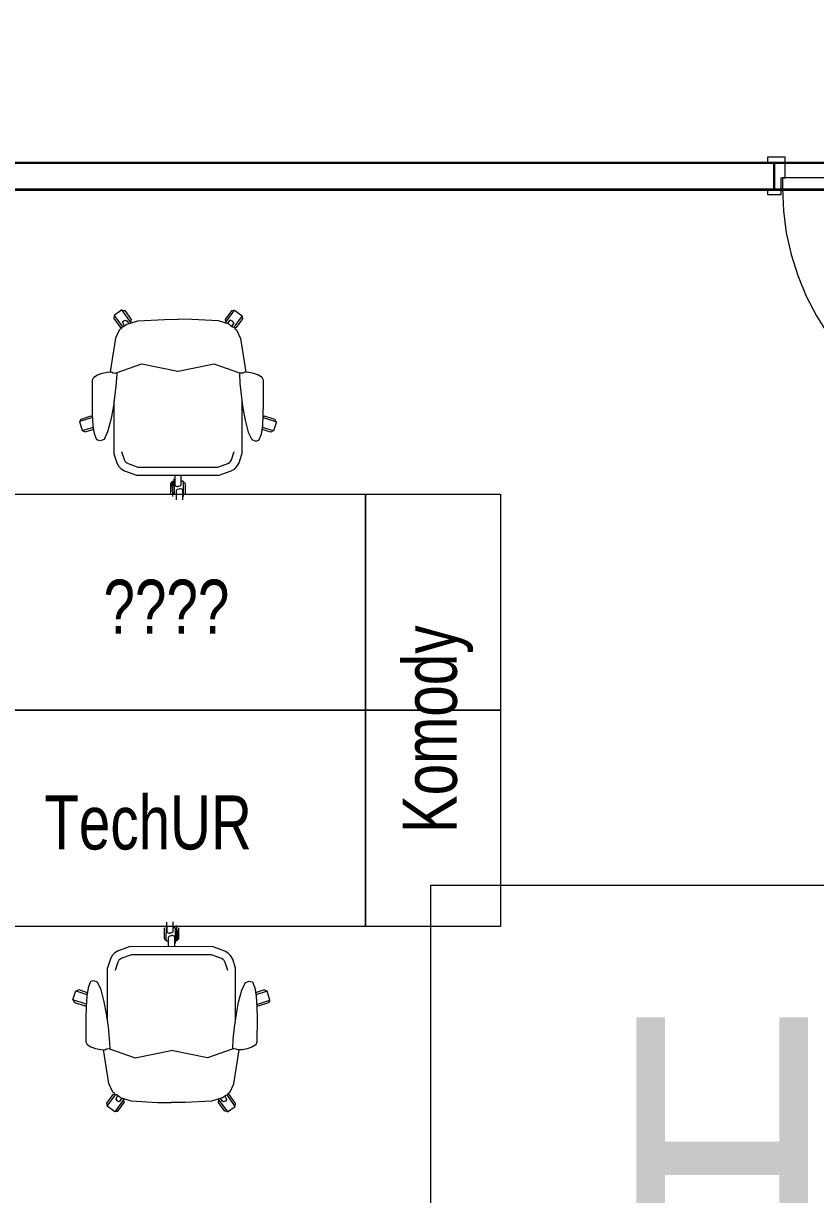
# Model space of a CAD drawing. Extents: x 6529560 to 6558080, y 5579316 to 5588131.
# Drawn here: x 6543523.217 to 6543526.151, y 5579564.826 to 5579569.161 of the extents above; entities that cross this region are included whole.
import ezdxf

# ---------------------------------------------------------------- set-up
doc = ezdxf.new("R2010")
doc.units = 0
doc.header["$MEASUREMENT"] = 0
doc.linetypes.add('GR_SOLID', pattern=[0])
for name, color, linetype, lineweight in [('arch_drzwi i okna', 4, 'CONTINUOUS', 15), ('arch_meble', 5, 'GR_SOLID', 13), ('arch_opisy', 20, 'CONTINUOUS', 13), ('arch_powierzchnia', 6, 'CONTINUOUS', 35), ('arch_sciany murowane wewnetrzne', 20, 'CONTINUOUS', 25), ('arch_sciany wewnetrzne gk', 70, 'CONTINUOUS', 25), ('AUSSENMASSE_N3', 7, 'GR_SOLID', 18)]:
    doc.layers.add(name, color=color, linetype=linetype, lineweight=lineweight)
doc.styles.get("Standard").update_dxf_attribs({"font": 'arial.ttf', "width": 0.75})

msp = doc.modelspace()

# ---------------------------------------------------------------- linework, layer by layer
at = {"layer": 'arch_drzwi i okna', "extrusion": (0, 0, -1)}
for points in [[(-6543525.9726, 5579568.5452), (-6543525.9726, 5579568.5272), (-6543526.0226, 5579568.5272), (-6543526.0226, 5579568.5897), (-6543526.0376, 5579568.5897), (-6543526.0376, 5579568.6652), (-6543525.9726, 5579568.6652), (-6543525.9726, 5579568.6452)], [(-6543526.0276, 5579568.5487), (-6543526.0312, 5579568.4668), (-6543526.0419, 5579568.3855), (-6543526.0596, 5579568.3054), (-6543526.0843, 5579568.2272), (-6543526.1157, 5579568.1515), (-6543526.1535, 5579568.0787), (-6543526.1976, 5579568.0096), (-6543526.2475, 5579567.9445), (-6543526.3029, 5579567.884), (-6543526.3634, 5579567.8286), (-6543526.4284, 5579567.7787), (-6543526.4976, 5579567.7347), (-6543526.5703, 5579567.6968), (-6543526.6461, 5579567.6654), (-6543526.7243, 5579567.6408), (-6543526.8044, 5579567.623), (-6543526.8857, 5579567.6123), (-6543526.9676, 5579567.6087), (-6543526.9676, 5579568.5887), (-6543526.0276, 5579568.5887), (-6543526.0276, 5579568.5487), (-6543526.9676, 5579568.5487)]]:
    msp.add_lwpolyline(points, dxfattribs=at)
at = {"layer": 'arch_meble'}
for p, q in [((6543523.5537, 5579568.0791), (6543523.552, 5579568.0683)), ((6543523.552, 5579568.0683), (6543523.5754, 5579568.0359)), ((6543523.5816, 5579568.1003), (6543523.5532, 5579568.0798)), ((6543523.5532, 5579568.0798), (6543523.5839, 5579568.0373)), ((6543523.6162, 5579568.0524), (6543523.5816, 5579568.1003)), ((6543523.5868, 5579568.0986), (6543523.5925, 5579568.0977)), ((6543523.5892, 5579568.0598), (6543523.5965, 5579568.0626)), ((6543523.5925, 5579568.0977), (6543523.6159, 5579568.0652)), ((6543523.5965, 5579568.0626), (6543523.6017, 5579568.0591)), ((6543523.6159, 5579568.0652), (6543523.6143, 5579568.0551)), ((6543523.6413, 5579568.06), (6543523.7393, 5579568.0652)), ((6543523.7393, 5579568.0652), (6543523.7902, 5579568.0656)), ((6543523.8411, 5579568.0651), (6543523.7902, 5579568.0656)), ((6543523.9391, 5579568.0594), (6543523.8411, 5579568.0651)), ((6543523.9641, 5579568.0518), (6543523.999, 5579568.0995)), ((6543523.988, 5579568.0969), (6543523.9645, 5579568.0646)), ((6543523.9645, 5579568.0646), (6543523.9661, 5579568.0544)), ((6543523.9937, 5579568.0978), (6543523.988, 5579568.0969)), ((6543524.0272, 5579568.0789), (6543523.9964, 5579568.0366)), ((6543523.999, 5579568.0995), (6543524.0272, 5579568.0789)), ((6543524.0284, 5579568.0675), (6543524.0049, 5579568.0352)), ((6543524.0267, 5579568.0783), (6543524.0284, 5579568.0675)), ((6543523.5722, 5579568.0254), (6543523.5587, 5579567.9958)), ((6543523.5742, 5579568.0275), (6543523.5722, 5579568.0254)), ((6543523.5759, 5579568.0289), (6543523.5742, 5579568.0275)), ((6543523.5754, 5579568.0359), (6543523.5806, 5579568.0351)), ((6543523.5782, 5579568.0297), (6543523.5759, 5579568.0289)), ((6543523.5814, 5579568.0369), (6543523.5782, 5579568.0297)), ((6543523.5882, 5579568.038), (6543523.5814, 5579568.0369)), ((6543523.5844, 5579568.0537), (6543523.5892, 5579568.0598)), ((6543523.5844, 5579568.0537), (6543523.5916, 5579568.0406)), ((6543523.6014, 5579568.0479), (6543523.5882, 5579568.038)), ((6543523.6014, 5579568.0479), (6543523.6413, 5579568.06)), ((6543523.6017, 5579568.0591), (6543523.6083, 5579568.05)), ((6543523.979, 5579568.0472), (6543523.9391, 5579568.0594)), ((6543523.9787, 5579568.0584), (6543523.9721, 5579568.0494)), ((6543523.9839, 5579568.0619), (6543523.9787, 5579568.0584)), ((6543523.979, 5579568.0472), (6543523.9921, 5579568.0373)), ((6543523.9911, 5579568.0591), (6543523.9839, 5579568.0619)), ((6543523.996, 5579568.053), (6543523.9887, 5579568.0399)), ((6543523.996, 5579568.053), (6543523.9911, 5579568.0591)), ((6543523.9921, 5579568.0373), (6543523.9989, 5579568.0362)), ((6543523.9989, 5579568.0362), (6543524.002, 5579568.029)), ((6543524.0049, 5579568.0352), (6543523.9997, 5579568.0344)), ((6543524.002, 5579568.029), (6543524.0044, 5579568.0281)), ((6543524.0044, 5579568.0281), (6543524.0061, 5579568.0267)), ((6543524.0061, 5579568.0267), (6543524.0081, 5579568.0246)), ((6543524.0081, 5579568.0246), (6543524.0215, 5579567.9949)), ((6543523.5587, 5579567.9958), (6543523.5384, 5579567.8706)), ((6543524.0215, 5579567.9949), (6543524.0413, 5579567.8697)), ((6543523.5605, 5579567.8671), (6543523.6563, 5579567.9003)), ((6543523.6563, 5579567.9003), (6543523.7893, 5579567.873)), ((6543523.9235, 5579567.8998), (6543523.7905, 5579567.8729)), ((6543524.0192, 5579567.8663), (6543523.9235, 5579567.8998)), ((6543523.4731, 5579567.8414), (6543523.4777, 5579567.8512)), ((6543523.4777, 5579567.8512), (6543523.4913, 5579567.8602)), ((6543523.4913, 5579567.8602), (6543523.509, 5579567.8663)), ((6543523.509, 5579567.8663), (6543523.5282, 5579567.87)), ((6543523.5282, 5579567.87), (6543523.543, 5579567.8709)), ((6543523.543, 5579567.8709), (6543523.5495, 5579567.8673)), ((6543523.5495, 5579567.8673), (6543523.5592, 5579567.8667)), ((6543523.5592, 5579567.8667), (6543523.5605, 5579567.8671)), ((6543523.5605, 5579567.8671), (6543523.5628, 5579567.865)), ((6543523.5628, 5579567.865), (6543523.5609, 5579567.8304)), ((6543524.0192, 5579567.8663), (6543524.0169, 5579567.8642)), ((6543524.0169, 5579567.8642), (6543524.0187, 5579567.8296)), ((6543524.0205, 5579567.8659), (6543524.0192, 5579567.8663)), ((6543524.0302, 5579567.8664), (6543524.0205, 5579567.8659)), ((6543524.0368, 5579567.87), (6543524.0302, 5579567.8664)), ((6543524.0515, 5579567.869), (6543524.0368, 5579567.87)), ((6543524.0707, 5579567.8653), (6543524.0515, 5579567.869)), ((6543524.0883, 5579567.8591), (6543524.0707, 5579567.8653)), ((6543524.102, 5579567.8501), (6543524.0883, 5579567.8591)), ((6543524.1065, 5579567.8403), (6543524.102, 5579567.8501)), ((6543523.4728, 5579567.7547), (6543523.4731, 5579567.8414)), ((6543523.5609, 5579567.8304), (6543523.5563, 5579567.7865)), ((6543524.0187, 5579567.8296), (6543524.0231, 5579567.7857)), ((6543524.1065, 5579567.7536), (6543524.1065, 5579567.8403)), ((6543523.5563, 5579567.7865), (6543523.5493, 5579567.7378)), ((6543523.5527, 5579567.7619), (6543523.5524, 5579567.5677)), ((6543524.0231, 5579567.7857), (6543524.03, 5579567.7369)), ((6543524.0266, 5579567.7611), (6543524.0262, 5579567.5669)), ((6543523.4734, 5579567.7116), (6543523.4728, 5579567.7547)), ((6543523.5493, 5579567.7378), (6543523.5408, 5579567.6932)), ((6543524.03, 5579567.7369), (6543524.0383, 5579567.6923)), ((6543524.1057, 5579567.7105), (6543524.1065, 5579567.7536)), ((6543523.4739, 5579567.7026), (6543523.4247, 5579567.6867)), ((6543523.4247, 5579567.6867), (6543523.4355, 5579567.6534)), ((6543523.4259, 5579567.6871), (6543523.4306, 5579567.6963)), ((6543523.4306, 5579567.6963), (6543523.4687, 5579567.7086)), ((6543523.4687, 5579567.7086), (6543523.4737, 5579567.706)), ((6543523.4756, 5579567.6729), (6543523.4734, 5579567.7116)), ((6543523.4804, 5579567.6413), (6543523.4756, 5579567.6729)), ((6543523.5408, 5579567.6932), (6543523.5288, 5579567.6492)), ((6543524.0383, 5579567.6923), (6543524.0501, 5579567.6483)), ((6543524.1034, 5579567.6717), (6543524.1057, 5579567.7105)), ((6543524.1052, 5579567.7015), (6543524.1543, 5579567.6854)), ((6543524.1104, 5579567.7075), (6543524.1054, 5579567.7049)), ((6543524.1485, 5579567.695), (6543524.1104, 5579567.7075)), ((6543524.1543, 5579567.6854), (6543524.1434, 5579567.6522)), ((6543524.1531, 5579567.6858), (6543524.1485, 5579567.695)), ((6543523.4355, 5579567.6534), (6543523.4766, 5579567.6667)), ((6543523.4363, 5579567.6537), (6543523.446, 5579567.6487)), ((6543523.446, 5579567.6487), (6543523.4778, 5579567.659)), ((6543523.4894, 5579567.6188), (6543523.4804, 5579567.6413)), ((6543523.5288, 5579567.6492), (6543523.5158, 5579567.6211)), ((6543524.0501, 5579567.6483), (6543524.063, 5579567.6201)), ((6543524.0894, 5579567.6177), (6543524.0984, 5579567.6402)), ((6543524.0984, 5579567.6402), (6543524.1034, 5579567.6717)), ((6543524.1329, 5579567.6475), (6543524.1012, 5579567.6579)), ((6543524.1434, 5579567.6522), (6543524.1024, 5579567.6656)), ((6543524.1426, 5579567.6524), (6543524.1329, 5579567.6475)), ((6543523.5013, 5579567.6157), (6543523.4894, 5579567.6188)), ((6543523.5158, 5579567.6211), (6543523.5013, 5579567.6157)), ((6543524.063, 5579567.6201), (6543524.0775, 5579567.6147)), ((6543524.0775, 5579567.6147), (6543524.0894, 5579567.6177)), ((6543523.5524, 5579567.5677), (6543523.5628, 5579567.5347)), ((6543523.5809, 5579567.5767), (6543523.5904, 5579567.5466)), ((6543523.5904, 5579567.5466), (6543523.5945, 5579567.5394)), ((6543523.984, 5579567.5387), (6543523.9881, 5579567.5459)), ((6543523.9881, 5579567.5459), (6543523.9978, 5579567.576)), ((6543524.0157, 5579567.5339), (6543524.0262, 5579567.5669)), ((6543523.5628, 5579567.5347), (6543523.5704, 5579567.5212)), ((6543523.5704, 5579567.5212), (6543523.5795, 5579567.512)), ((6543523.5795, 5579567.512), (6543523.592, 5579567.5049)), ((6543523.592, 5579567.5049), (6543523.6357, 5579567.4886)), ((6543523.5945, 5579567.5394), (6543523.5978, 5579567.536)), ((6543523.5978, 5579567.536), (6543523.6047, 5579567.5321)), ((6543523.6047, 5579567.5321), (6543523.6411, 5579567.5186)), ((6543523.6411, 5579567.5186), (6543523.9373, 5579567.518)), ((6543523.9373, 5579567.518), (6543523.9738, 5579567.5314)), ((6543523.9426, 5579567.4881), (6543523.9864, 5579567.5042)), ((6543523.9738, 5579567.5314), (6543523.9807, 5579567.5353)), ((6543523.9807, 5579567.5353), (6543523.984, 5579567.5387)), ((6543523.9864, 5579567.5042), (6543523.9989, 5579567.5112)), ((6543523.9989, 5579567.5112), (6543524.0081, 5579567.5204)), ((6543524.0081, 5579567.5204), (6543524.0157, 5579567.5339)), ((6543523.6357, 5579567.4886), (6543523.9426, 5579567.4881)), ((6543523.7624, 5579567.4583), (6543523.7623, 5579567.4183)), ((6543523.7697, 5579567.4656), (6543523.7624, 5579567.4583)), ((6543523.769, 5579567.4268), (6543523.7686, 5579567.4668)), ((6543523.7697, 5579567.4668), (6543523.7696, 5579567.4098)), ((6543523.7697, 5579567.4668), (6543523.7775, 5579567.4668)), ((6543523.7764, 5579567.4183), (6543523.7758, 5579567.4754)), ((6543523.7776, 5579567.4884), (6543523.7775, 5579567.455)), ((6543523.8008, 5579567.4883), (6543523.8007, 5579567.4549)), ((6543523.8086, 5579567.4668), (6543523.8007, 5579567.4668)), ((6543523.8086, 5579567.4668), (6543523.8085, 5579567.4097)), ((6543523.8086, 5579567.4656), (6543523.8159, 5579567.4582)), ((6543523.8159, 5579567.4582), (6543523.8158, 5579567.4182)), ((6543523.7764, 5579567.4195), (6543523.769, 5579567.4268)), ((6543523.7764, 5579567.4183), (6543523.7842, 5579567.4184)), ((6543523.7775, 5579567.455), (6543523.7797, 5579567.4491)), ((6543523.7797, 5579567.4491), (6543523.7872, 5579567.4471)), ((6543523.7841, 5579567.4303), (6543523.7862, 5579567.4362)), ((6543523.7845, 5579567.3968), (6543523.7841, 5579567.4303)), ((6543523.7862, 5579567.4362), (6543523.7937, 5579567.4382)), ((6543523.7872, 5579567.4471), (6543523.7891, 5579567.4471)), ((6543523.791, 5579567.4471), (6543523.7891, 5579567.4471)), ((6543523.7985, 5579567.449), (6543523.791, 5579567.4471)), ((6543523.7937, 5579567.4382), (6543523.7956, 5579567.4383)), ((6543523.7975, 5579567.4383), (6543523.7956, 5579567.4383)), ((6543523.8051, 5579567.4364), (6543523.7975, 5579567.4383)), ((6543523.8007, 5579567.4549), (6543523.7985, 5579567.449)), ((6543523.8073, 5579567.4305), (6543523.8051, 5579567.4364)), ((6543523.8077, 5579567.3971), (6543523.8073, 5579567.4305)), ((6543523.7392, 5579565.7735), (6543523.7393, 5579565.8135)), ((6543523.7465, 5579565.765), (6543523.7466, 5579565.822)), ((6543523.7474, 5579565.8346), (6543523.7478, 5579565.8012)), ((6543523.7706, 5579565.8349), (6543523.771, 5579565.8015)), ((6543523.7787, 5579565.8134), (6543523.7708, 5579565.8133)), ((6543523.7787, 5579565.8134), (6543523.7793, 5579565.7564)), ((6543523.7787, 5579565.8122), (6543523.7861, 5579565.805)), ((6543523.7854, 5579565.7649), (6543523.7855, 5579565.8219)), ((6543523.7927, 5579565.7734), (6543523.7928, 5579565.8134)), ((6543523.7465, 5579565.7662), (6543523.7392, 5579565.7735)), ((6543523.7465, 5579565.765), (6543523.7543, 5579565.765)), ((6543523.7478, 5579565.8012), (6543523.75, 5579565.7954)), ((6543523.75, 5579565.7954), (6543523.7575, 5579565.7935)), ((6543523.7543, 5579565.7434), (6543523.7544, 5579565.7768)), ((6543523.7544, 5579565.7768), (6543523.7566, 5579565.7827)), ((6543523.7566, 5579565.7827), (6543523.7641, 5579565.7847)), ((6543523.7575, 5579565.7935), (6543523.7595, 5579565.7935)), ((6543523.7614, 5579565.7935), (6543523.7595, 5579565.7935)), ((6543523.7689, 5579565.7955), (6543523.7614, 5579565.7935)), ((6543523.7641, 5579565.7847), (6543523.766, 5579565.7847)), ((6543523.7679, 5579565.7847), (6543523.766, 5579565.7847)), ((6543523.7754, 5579565.7827), (6543523.7679, 5579565.7847)), ((6543523.771, 5579565.8015), (6543523.7689, 5579565.7955)), ((6543523.7776, 5579565.7768), (6543523.7754, 5579565.7827)), ((6543523.7775, 5579565.7433), (6543523.7776, 5579565.7768)), ((6543523.7854, 5579565.7649), (6543523.7776, 5579565.7649)), ((6543523.7854, 5579565.7661), (6543523.7927, 5579565.7734)), ((6543523.7861, 5579565.805), (6543523.7865, 5579565.765)), ((6543523.5687, 5579565.7275), (6543523.5562, 5579565.7205)), ((6543523.6124, 5579565.7436), (6543523.5687, 5579565.7275)), ((6543523.9194, 5579565.7431), (6543523.6124, 5579565.7436)), ((6543523.9631, 5579565.7268), (6543523.9194, 5579565.7431)), ((6543523.9756, 5579565.7197), (6543523.9631, 5579565.7268)), ((6543523.5394, 5579565.6978), (6543523.5288, 5579565.6648)), ((6543523.547, 5579565.7114), (6543523.5394, 5579565.6978)), ((6543523.5562, 5579565.7205), (6543523.547, 5579565.7114)), ((6543523.5669, 5579565.6858), (6543523.5573, 5579565.6557)), ((6543523.571, 5579565.6931), (6543523.5669, 5579565.6858)), ((6543523.5744, 5579565.6964), (6543523.571, 5579565.6931)), ((6543523.5813, 5579565.7003), (6543523.5744, 5579565.6964)), ((6543523.6177, 5579565.7137), (6543523.5813, 5579565.7003)), ((6543523.914, 5579565.7132), (6543523.6177, 5579565.7137)), ((6543523.9504, 5579565.6996), (6543523.914, 5579565.7132)), ((6543523.9572, 5579565.6957), (6543523.9504, 5579565.6996)), ((6543523.9606, 5579565.6924), (6543523.9572, 5579565.6957)), ((6543523.9647, 5579565.6851), (6543523.9606, 5579565.6924)), ((6543523.9742, 5579565.655), (6543523.9647, 5579565.6851)), ((6543523.9847, 5579565.7106), (6543523.9756, 5579565.7197)), ((6543523.9923, 5579565.697), (6543523.9847, 5579565.7106)), ((6543524.0027, 5579565.664), (6543523.9923, 5579565.697)), ((6543523.5285, 5579565.4706), (6543523.5288, 5579565.6648)), ((6543524.0024, 5579565.4698), (6543524.0027, 5579565.664)), ((6543523.4566, 5579565.5915), (6543523.4517, 5579565.56)), ((6543523.4657, 5579565.614), (6543523.4566, 5579565.5915)), ((6543523.4776, 5579565.617), (6543523.4657, 5579565.614)), ((6543523.4921, 5579565.6116), (6543523.4776, 5579565.617)), ((6543523.505, 5579565.5834), (6543523.4921, 5579565.6116)), ((6543524.0263, 5579565.5825), (6543524.0393, 5579565.6106)), ((6543524.0393, 5579565.6106), (6543524.0538, 5579565.616)), ((6543524.0538, 5579565.616), (6543524.0657, 5579565.6129)), ((6543524.0657, 5579565.6129), (6543524.0746, 5579565.5904)), ((6543523.4008, 5579565.5463), (6543523.4117, 5579565.5796)), ((6543523.4117, 5579565.5796), (6543523.4527, 5579565.5662)), ((6543523.4124, 5579565.5793), (6543523.4222, 5579565.5842)), ((6543523.4222, 5579565.5842), (6543523.4539, 5579565.5739)), ((6543523.4517, 5579565.56), (6543523.4494, 5579565.5212)), ((6543523.5168, 5579565.5394), (6543523.505, 5579565.5834)), ((6543524.0143, 5579565.5385), (6543524.0263, 5579565.5825)), ((6543524.0746, 5579565.5904), (6543524.0794, 5579565.5589)), ((6543524.1091, 5579565.583), (6543524.0773, 5579565.5727)), ((6543524.1196, 5579565.5783), (6543524.0785, 5579565.565)), ((6543524.0794, 5579565.5589), (6543524.0817, 5579565.5201)), ((6543524.1188, 5579565.578), (6543524.1091, 5579565.583)), ((6543524.1303, 5579565.545), (6543524.1196, 5579565.5783)), ((6543523.4499, 5579565.5302), (6543523.4008, 5579565.5463)), ((6543523.4019, 5579565.5459), (6543523.4066, 5579565.5367)), ((6543523.4066, 5579565.5367), (6543523.4446, 5579565.5243)), ((6543523.4446, 5579565.5243), (6543523.4497, 5579565.5268)), ((6543523.4494, 5579565.5212), (6543523.4486, 5579565.4782)), ((6543523.5251, 5579565.4948), (6543523.5168, 5579565.5394)), ((6543524.0058, 5579565.4939), (6543524.0143, 5579565.5385)), ((6543524.0812, 5579565.5291), (6543524.1303, 5579565.545)), ((6543524.0864, 5579565.5231), (6543524.0813, 5579565.5257)), ((6543524.0817, 5579565.5201), (6543524.0823, 5579565.477)), ((6543524.1245, 5579565.5354), (6543524.0864, 5579565.5231)), ((6543524.1292, 5579565.5446), (6543524.1245, 5579565.5354)), ((6543523.4486, 5579565.4782), (6543523.4486, 5579565.3915)), ((6543523.5319, 5579565.446), (6543523.5251, 5579565.4948)), ((6543523.9988, 5579565.4452), (6543524.0058, 5579565.4939)), ((6543524.0823, 5579565.477), (6543524.082, 5579565.3903)), ((6543523.5364, 5579565.4021), (6543523.5319, 5579565.446)), ((6543523.9942, 5579565.4013), (6543523.9988, 5579565.4452)), ((6543523.4486, 5579565.3915), (6543523.4531, 5579565.3817)), ((6543523.4531, 5579565.3817), (6543523.4668, 5579565.3726)), ((6543523.5382, 5579565.3676), (6543523.5364, 5579565.4021)), ((6543523.9923, 5579565.3667), (6543523.9942, 5579565.4013)), ((6543524.0774, 5579565.3805), (6543524.0637, 5579565.3715)), ((6543524.082, 5579565.3903), (6543524.0774, 5579565.3805)), ((6543523.4668, 5579565.3726), (6543523.4844, 5579565.3664)), ((6543523.4844, 5579565.3664), (6543523.5036, 5579565.3627)), ((6543523.5036, 5579565.3627), (6543523.5183, 5579565.3618)), ((6543523.5336, 5579565.2368), (6543523.5137, 5579565.3621)), ((6543523.5183, 5579565.3618), (6543523.5248, 5579565.3653)), ((6543523.5248, 5579565.3653), (6543523.5346, 5579565.3658)), ((6543523.5346, 5579565.3658), (6543523.5359, 5579565.3654)), ((6543523.5359, 5579565.3654), (6543523.5382, 5579565.3676)), ((6543523.5359, 5579565.3654), (6543523.6316, 5579565.3319)), ((6543523.6316, 5579565.3319), (6543523.7646, 5579565.3588)), ((6543523.8988, 5579565.3314), (6543523.7658, 5579565.3588)), ((6543523.9946, 5579565.3646), (6543523.8988, 5579565.3314)), ((6543523.9946, 5579565.3646), (6543523.9923, 5579565.3667)), ((6543523.9959, 5579565.365), (6543523.9946, 5579565.3646)), ((6543524.0056, 5579565.3645), (6543523.9959, 5579565.365)), ((6543523.9964, 5579565.236), (6543524.0167, 5579565.3612)), ((6543524.0121, 5579565.3609), (6543524.0056, 5579565.3645)), ((6543524.0269, 5579565.3618), (6543524.0121, 5579565.3609)), ((6543524.046, 5579565.3654), (6543524.0269, 5579565.3618)), ((6543524.0637, 5579565.3715), (6543524.046, 5579565.3654)), ((6543523.547, 5579565.2071), (6543523.5336, 5579565.2368)), ((6543523.549, 5579565.205), (6543523.547, 5579565.2071)), ((6543523.5507, 5579565.2036), (6543523.549, 5579565.205)), ((6543523.553, 5579565.2027), (6543523.5507, 5579565.2036)), ((6543523.5562, 5579565.1955), (6543523.553, 5579565.2027)), ((6543523.9736, 5579565.1948), (6543523.9769, 5579565.202)), ((6543523.9769, 5579565.202), (6543523.9792, 5579565.2028)), ((6543523.9792, 5579565.2028), (6543523.9809, 5579565.2042)), ((6543523.9809, 5579565.2042), (6543523.9829, 5579565.2063)), ((6543523.9829, 5579565.2063), (6543523.9964, 5579565.236)), ((6543523.5267, 5579565.1642), (6543523.5502, 5579565.1966)), ((6543523.5283, 5579565.1535), (6543523.5267, 5579565.1642)), ((6543523.5278, 5579565.1528), (6543523.5587, 5579565.1951)), ((6543523.5502, 5579565.1966), (6543523.5554, 5579565.1974)), ((6543523.591, 5579565.18), (6543523.5561, 5579565.1322)), ((6543523.563, 5579565.1944), (6543523.5562, 5579565.1955)), ((6543523.5591, 5579565.1788), (6543523.5664, 5579565.1919)), ((6543523.5591, 5579565.1788), (6543523.5639, 5579565.1727)), ((6543523.5761, 5579565.1845), (6543523.563, 5579565.1944)), ((6543523.5639, 5579565.1727), (6543523.5712, 5579565.1698)), ((6543523.5671, 5579565.1348), (6543523.5906, 5579565.1671)), ((6543523.5712, 5579565.1698), (6543523.5764, 5579565.1733)), ((6543523.5761, 5579565.1845), (6543523.616, 5579565.1723)), ((6543523.5764, 5579565.1733), (6543523.583, 5579565.1824)), ((6543523.5906, 5579565.1671), (6543523.589, 5579565.1773)), ((6543523.616, 5579565.1723), (6543523.714, 5579565.1667)), ((6543523.714, 5579565.1667), (6543523.7649, 5579565.1662)), ((6543523.8157, 5579565.1665), (6543523.7649, 5579565.1662)), ((6543523.9138, 5579565.1718), (6543523.8157, 5579565.1665)), ((6543523.9537, 5579565.1838), (6543523.9138, 5579565.1718)), ((6543523.9388, 5579565.1793), (6543523.9735, 5579565.1314)), ((6543523.9391, 5579565.1665), (6543523.9408, 5579565.1767)), ((6543523.9626, 5579565.1341), (6543523.9391, 5579565.1665)), ((6543523.9534, 5579565.1726), (6543523.9468, 5579565.1817)), ((6543523.9586, 5579565.1691), (6543523.9534, 5579565.1726)), ((6543523.9537, 5579565.1838), (6543523.9668, 5579565.1937)), ((6543523.9658, 5579565.172), (6543523.9586, 5579565.1691)), ((6543523.9707, 5579565.178), (6543523.9635, 5579565.1911)), ((6543523.9707, 5579565.178), (6543523.9658, 5579565.172)), ((6543523.9668, 5579565.1937), (6543523.9736, 5579565.1948)), ((6543524.0019, 5579565.152), (6543523.9712, 5579565.1944)), ((6543523.9796, 5579565.1958), (6543523.9745, 5579565.1966)), ((6543524.0031, 5579565.1634), (6543523.9796, 5579565.1958)), ((6543524.0014, 5579565.1526), (6543524.0031, 5579565.1634)), ((6543523.5561, 5579565.1322), (6543523.5278, 5579565.1528)), ((6543523.5614, 5579565.1339), (6543523.5671, 5579565.1348)), ((6543523.9683, 5579565.1332), (6543523.9626, 5579565.1341)), ((6543523.9735, 5579565.1314), (6543524.0019, 5579565.152))]:
    msp.add_line(p, q, dxfattribs=at)
for points in [[(6543523.0842, 5579567.4184), (6543524.4842, 5579567.4184), (6543524.4842, 5579566.6184), (6543523.0842, 5579566.6184)], [(6543524.9842, 5579567.4184), (6543524.9842, 5579566.6184), (6543524.4842, 5579566.6184), (6543524.4842, 5579567.4184)], [(6543523.0842, 5579566.6184), (6543524.4842, 5579566.6184), (6543524.4842, 5579565.8184), (6543523.0842, 5579565.8184)], [(6543524.9842, 5579566.6184), (6543524.9842, 5579565.8184), (6543524.4842, 5579565.8184), (6543524.4842, 5579566.6184)]]:
    msp.add_lwpolyline(points, close=True, dxfattribs=at)
at = {"layer": 'arch_opisy'}
msp.add_lwpolyline([(6543524.7245, 5579563.9296), (6543528.1989, 5579563.9296), (6543528.1989, 5579565.9702), (6543524.7245, 5579565.9702)], close=True, dxfattribs=at)
at = {"layer": 'arch_powierzchnia'}
for points in [[(6543517.0522, 5579569.0452), (6543517.5822, 5579569.0452), (6543517.5823, 5579568.6452), (6543529.3814, 5579568.6456), (6543529.3814, 5579574.1702), (6543517.0522, 5579574.1702)], [(6543517.0522, 5579563.4202), (6543517.5822, 5579563.4202), (6543517.5823, 5579563.1202), (6543529.0064, 5579563.1202), (6543529.0065, 5579563.4952), (6543529.3816, 5579563.4952), (6543529.3814, 5579568.5452), (6543517.0522, 5579568.5452)]]:
    msp.add_lwpolyline(points, close=True, dxfattribs=at)
at = {"layer": 'arch_sciany murowane wewnetrzne'}
msp.add_line((6543525.9976, 5579568.5452), (6543525.9976, 5579568.6452), dxfattribs=at)
at = {"layer": 'arch_sciany wewnetrzne gk'}
msp.add_lwpolyline([(6543516.9823, 5579568.6452), (6543525.9976, 5579568.6452), (6543525.9976, 5579568.5452), (6543516.9823, 5579568.5452)], close=True, dxfattribs=at)

# ---------------------------------------------------------------- texts
at = {"layer": 'arch_meble', "char_height": 2.5, "width": 1.849754, "attachment_point": 1}
for s, insert in [('{\\H0.08x;????}', (6543523.5138, 5579567.1016)), ('{\\H0.08x;TechUR}', (6543523.2947, 5579566.3031))]:
    msp.add_mtext(s, dxfattribs=dict(at, insert=insert))
at = {"layer": 'arch_meble', "insert": (6543524.6221, 5579566.1637), "char_height": 2.5, "width": 1.849754, "attachment_point": 1, "rotation": 90}
msp.add_mtext('{\\H0.08x;Komody}', dxfattribs=at)
at = {"layer": 'AUSSENMASSE_N3', "color": 7, "width": 0.75}
msp.add_text('H25', height=1.08594, dxfattribs=at).set_placement((6543525.3934, 5579564.3952, 6.5773))

doc.saveas('drawing.dxf')
